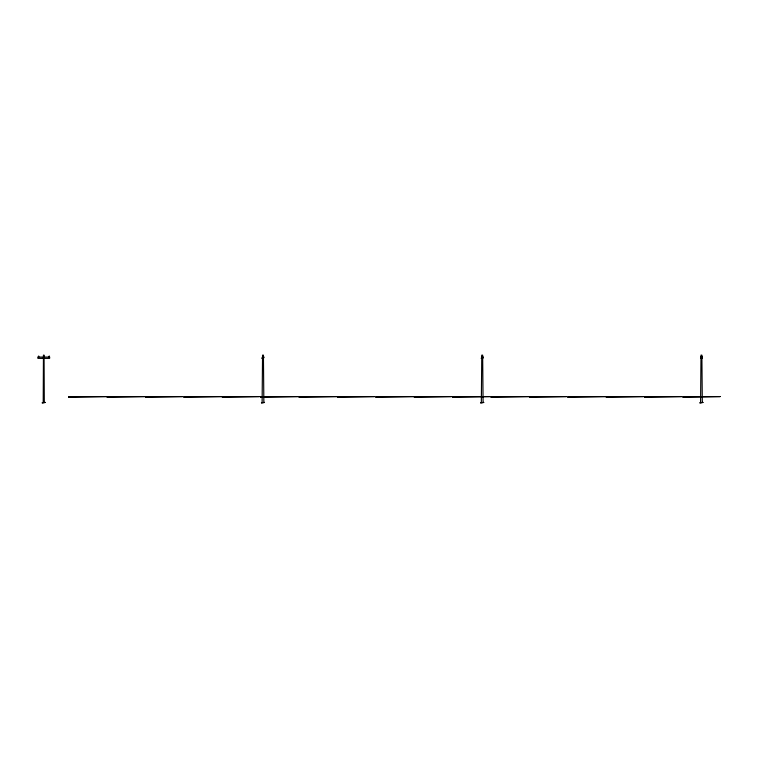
<?xml version="1.0" encoding="UTF-8"?>
<svg xmlns="http://www.w3.org/2000/svg" width="758" height="758" viewBox="0 0 758 758"><rect width="100%" height="100%" fill="white"/><g stroke="black" fill="none" stroke-linecap="round" stroke-linejoin="round"><path stroke-width="1.14" d="M43.215 402.441L43.452 355.132L44.059 355.132L44.305 402.441M262.116 402.441L262.552 355.132L263.424 355.132L263.85 402.441M481.339 402.441L481.775 355.132L482.647 355.132L483.083 402.441M700.572 402.441L701.008 355.132L701.87 355.132L702.306 402.441M49.251 357.084L49.251 355.995L48.815 357.084M43.973 357.084L43.973 355.995L43.538 357.084M38.705 357.084L38.705 355.995L38.27 357.084M263.206 355.995L262.77 357.084L263.206 355.995M482.429 355.995L481.993 357.084L482.429 355.995M701.652 355.995L701.216 357.084L701.652 355.995M49.621 357.084L37.9 357.084L37.9 358.382L49.621 358.382L49.621 357.084M262.552 357.084L262.116 358.382L262.552 357.084M263.85 357.084L263.424 358.382L263.85 357.084M481.775 357.084L481.339 358.382L481.775 357.084M483.083 357.084L482.647 358.382L483.083 357.084M701.008 357.084L700.572 358.382L701.008 357.084M702.306 357.084L701.87 358.382L702.306 357.084M105.826 396.576L68.495 397.012L105.826 396.576M144.219 396.576L106.887 397.012L144.219 396.576M182.612 396.576L145.28 397.012L182.612 396.576M221.004 396.576L183.673 397.012L221.004 396.576M259.388 396.576L222.066 397.012L259.388 396.576M297.78 396.576L260.458 397.012L297.78 396.576M336.173 396.576L298.851 397.012L336.173 396.576M374.566 396.576L337.244 397.012L374.566 396.576M412.958 396.576L375.636 397.012L412.958 396.576M451.351 396.576L414.029 397.012L451.351 396.576M489.744 396.576L452.422 397.012L489.744 396.576M528.136 396.576L490.814 397.012L528.136 396.576M566.529 396.576L529.207 397.012L566.529 396.576M604.922 396.576L567.6 397.012L604.922 396.576M643.315 396.576L605.993 397.012L643.315 396.576M681.707 396.576L644.385 397.012L681.707 396.576M720.1 396.576L682.778 397.012L720.1 396.576M45.281 402.441L42.24 402.868L45.281 402.441M264.504 402.441L261.463 402.868L264.504 402.441M483.727 402.441L480.695 402.868L483.727 402.441M702.96 402.441L699.918 402.868L702.96 402.441"/></g></svg>
